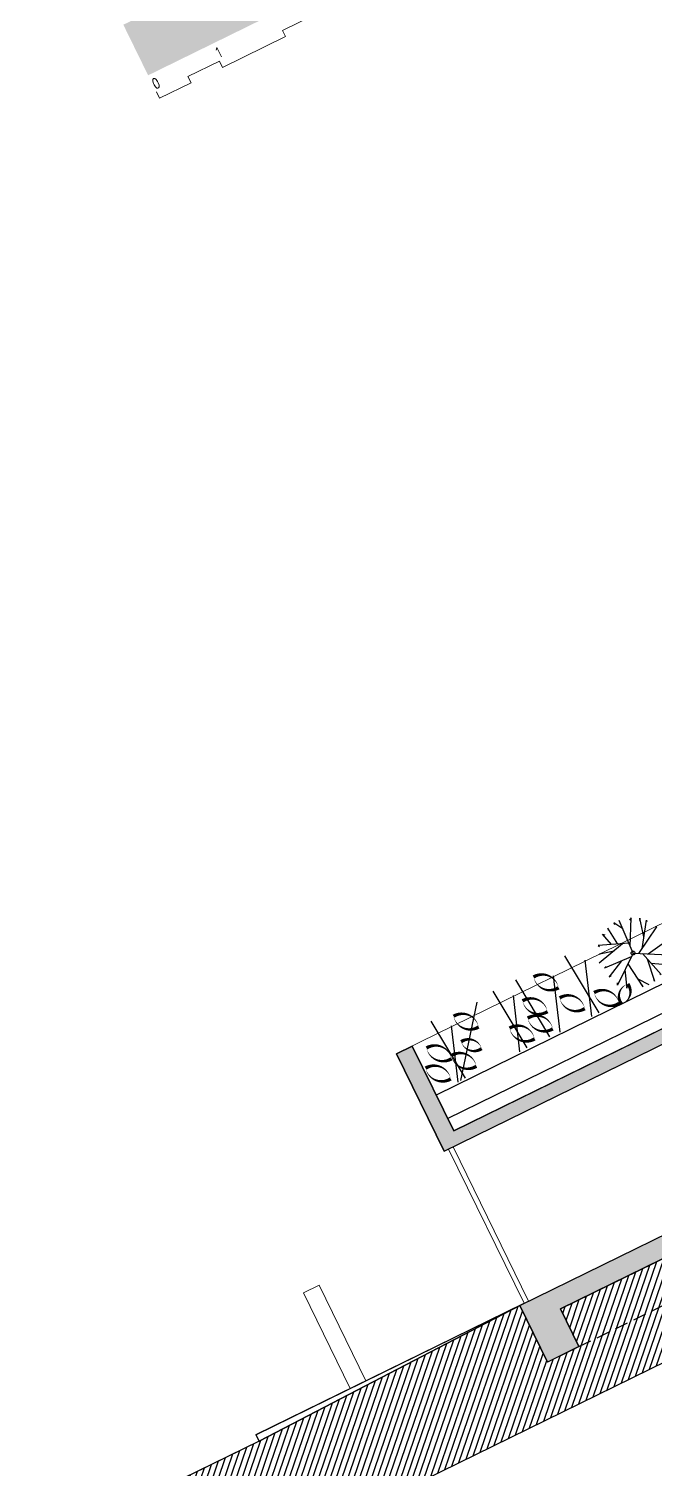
# Model space of a CAD drawing. Header units: millimetres. Extents: x 1754 to 2064, y 960 to 1845.
# Drawn here: x 2001.35 to 2010.28, y 1747.78 to 1768.32 of the extents above; entities that cross this region are included whole.
import ezdxf

# ---------------------------------------------------------------- set-up
doc = ezdxf.new("R2010")
doc.units = ezdxf.units.MM
doc.linetypes.add('DASHED', pattern=[19.05, 12.7, -6.35])
doc.layers.add('FLOATING-WINDOWS', color=2, linetype='Continuous', plot=False)
for name, color, linetype in [('koty', 3, 'Continuous'), ('okna', 4, 'Continuous'), ('SRAFA', 251, 'Continuous'), ('SRAFY', 3, 'Continuous'), ('T_stafaz', 7, 'Continuous'), ('zariz.predmety', 203, 'Continuous'), ('ZDIVO', 1, 'Continuous')]:
    doc.layers.add(name, color=color, linetype=linetype)
doc.styles.add('ROMANS', font='romans.shx', dxfattribs={"width": 0.7})

# ---------------------------------------------------------------- blocks, each defined once
blk = doc.blocks.new('STROMPUD03')
for p, q in [((-117, 65), (-227, 453)), ((-224, 454), (-211, 433)), ((-144, 162), (-100, 495)), ((-100, 495), (-101, 472)), ((102, 359), (-4, 500)), ((85, 494), (79, 466)), ((134, 104), (85, 494)), ((-444, 243), (-432, 232)), ((0, 0), (-443, 246)), ((-368, 361), (-338, 354)), ((-167, 240), (-360, 356)), ((0, 0), (401, 312)), ((211, 164), (300, 411)), ((300, 411), (279, 381)), ((401, 312), (385, 282)), ((-188, 105), (-510, 52)), ((-510, 52), (-478, 47)), ((-73, 40), (-470, -189)), ((-142, 0), (-381, -337)), ((0, 0), (-26, -508)), ((48, 38), (461, 11)), ((198, 28), (455, 155)), ((455, 155), (421, 150)), ((461, 11), (430, 0)), ((456, 150), (431, 145)), ((-467, -196), (-451, -197)), ((-242, -140), (-307, -403)), ((-5, -100), (-197, -464)), ((-8, -153), (400, -315)), ((78, -187), (500, -84)), ((231, -146), (439, -197)), ((439, -197), (404, -196)), ((-381, -337), (-376, -319)), ((-305, -404), (-288, -375)), ((-19, -376), (58, -508)), ((139, -211), (169, -477)), ((221, -244), (274, -435)), ((274, -435), (250, -411)), ((400, -315), (386, -296)), ((-197, -464), (-162, -444)), ((58, -508), (58, -484)), ((169, -477), (176, -452))]:
    blk.add_line(p, q)
blk.add_circle((0, 0), 27.7)

msp = doc.modelspace()

# ---------------------------------------------------------------- hatches: boundary and pattern name
at = {"layer": 'SRAFA'}
msp.add_hatch(color=256, dxfattribs=at).paths.add_polyline_path([(2003.051, 1767.656), (2027.889, 1779.832), (2027.601, 1780.419), (2024.289, 1778.796), (2024.223, 1778.93), (2016.612, 1775.199), (2016.599, 1775.18), (2016.577, 1775.175), (2016.574, 1775.181), (2002.697, 1768.378)])
at = {"layer": 'SRAFY'}
h = msp.add_hatch(dxfattribs=at)
h.set_pattern_fill('ANSI31', color=256, scale=0.025, style=0)
h.set_pattern_definition([(71.114994, (1938.08568, 1884.87143), (-0.07510225, 0.025691293), [])])
h.paths.add_polyline_path([(2001.347, 1746.554), (2002.022, 1745.178), (2026.834, 1757.342), (2026.094, 1758.852), (2022.248, 1756.966), (2022.534, 1756.383), (2022.085, 1756.163), (2021.821, 1756.701), (2018.072, 1754.864), (2018.336, 1754.325), (2017.887, 1754.105), (2017.535, 1754.823), (2014.952, 1753.557), (2015.436, 1752.569), (2014.989, 1752.35), (2014.725, 1752.889), (2008.938, 1750.052), (2009.202, 1749.513), (2008.753, 1749.293), (2008.357, 1750.101), (2004.634, 1748.165)])
for points in [[(2006.596, 1753.693), (2007.278, 1752.301), (2013.961, 1755.577), (2013.741, 1756.026), (2013.474, 1755.895), (2013.606, 1755.625), (2007.415, 1752.591), (2006.821, 1753.803)], [(2008.357, 1750.101), (2008.753, 1749.293), (2009.202, 1749.513), (2008.938, 1750.052), (2014.725, 1752.889), (2014.989, 1752.35), (2015.436, 1752.569), (2015.04, 1753.377)]]:
    msp.add_hatch(color=256, dxfattribs=at).paths.add_polyline_path(points)

# ---------------------------------------------------------------- linework, layer by layer
at = {"layer": 'FLOATING-WINDOWS'}
msp.add_lwpolyline([(2001.347, 1746.554), (2002.022, 1745.178), (2026.834, 1757.342), (2026.094, 1758.852)], dxfattribs=at)
msp.add_lwpolyline([(2001.347, 1746.554), (2002.022, 1745.178), (2026.834, 1757.342), (2026.094, 1758.852), (2022.248, 1756.966), (2022.534, 1756.383), (2022.085, 1756.163), (2021.821, 1756.701), (2018.072, 1754.864), (2018.336, 1754.325), (2017.887, 1754.105), (2017.535, 1754.823), (2014.952, 1753.557), (2015.436, 1752.569), (2014.989, 1752.35), (2014.725, 1752.889), (2008.938, 1750.052), (2009.202, 1749.513), (2008.753, 1749.293), (2008.357, 1750.101), (2004.634, 1748.165)], close=True, dxfattribs=at)
at = {"layer": 'okna', "linetype": 'Continuous', "lineweight": 0}
for p, q in [((2006.697, 1753.742), (2013.011, 1756.838)), ((2007.341, 1752.332), (2008.42, 1750.132)), ((2007.404, 1752.363), (2008.483, 1750.163)), ((2005.268, 1750.279), (2005.492, 1750.389)), ((2005.937, 1748.915), (2005.268, 1750.279)), ((2005.492, 1750.389), (2006.161, 1749.025))]:
    msp.add_line(p, q, dxfattribs=at)
at = {"layer": 'SRAFY', "linetype": 'Continuous', "lineweight": 0}
for p, q in [((2004.967, 1768.298), (2005.865, 1768.738)), ((2005.011, 1768.208), (2004.967, 1768.298)), ((2004.113, 1767.768), (2005.011, 1768.208)), ((2003.62, 1767.638), (2004.069, 1767.858)), ((2004.069, 1767.858), (2004.113, 1767.768)), ((2003.215, 1767.328), (2003.664, 1767.548)), ((2003.664, 1767.548), (2003.62, 1767.638)), ((2003.171, 1767.418), (2003.215, 1767.328))]:
    msp.add_line(p, q, dxfattribs=at)
at = {"layer": 'SRAFY'}
for p, q in [((2007.327, 1752.77), (2013.518, 1755.805)), ((2011.594, 1755.276), (2007.163, 1753.104)), ((2008.938, 1750.052), (2014.725, 1752.889)), ((2004.634, 1748.165), (2008.357, 1750.101)), ((2008.357, 1750.101), (2008.753, 1749.293)), ((2009.202, 1749.513), (2008.938, 1750.052)), ((2009.111, 1749.468), (2008.753, 1749.293)), ((2009.111, 1749.468), (2009.202, 1749.513))]:
    msp.add_line(p, q, dxfattribs=at)
at = {"layer": 'SRAFY', "linetype": 'DASHED', "ltscale": 0.015}
msp.add_line((2009.202, 1749.513), (2014.989, 1752.35), dxfattribs=at)
at = {"layer": 'SRAFY'}
msp.add_lwpolyline([(2006.596, 1753.693), (2007.278, 1752.301), (2013.961, 1755.577), (2013.741, 1756.026), (2013.474, 1755.895), (2013.606, 1755.625), (2007.415, 1752.591), (2006.821, 1753.803)], close=True, dxfattribs=at)
at = {"layer": 'T_stafaz'}
for p, q in [((2009.489, 1754.279), (2009.002, 1755.092)), ((2009.385, 1754.225), (2009.292, 1755.028)), ((2008.788, 1753.936), (2008.301, 1754.748)), ((2008.931, 1754.002), (2008.838, 1754.805)), ((2008.463, 1753.776), (2007.975, 1754.588)), ((2008.359, 1753.722), (2008.265, 1754.525)), ((2007.517, 1753.309), (2007.748, 1754.43)), ((2007.581, 1753.344), (2007.093, 1754.156)), ((2007.477, 1753.289), (2007.383, 1754.092))]:
    msp.add_line(p, q, dxfattribs=at)
for points in [[(2009.284, 1754.337, 0, 0, 0.520567), (2009.284, 1754.337, 0, 0.05, 0.520567), (2008.926, 1754.49, 0, 0.05, 0.520567), (2009.284, 1754.337, 0.05, 0.05, 0)], [(2009.776, 1754.412, 0, 0, 0.520567), (2009.776, 1754.412, 0, 0.05, 0.520567), (2009.418, 1754.565, 0, 0.05, 0.520567), (2009.776, 1754.412, 0.05, 0.05, 0)], [(2008.568, 1753.905, 0, 0, 0.520567), (2008.568, 1753.905, 0, 0.05, 0.520567), (2008.21, 1754.058, 0, 0.05, 0.520567), (2008.568, 1753.905, 0.05, 0.05, 0)], [(2008.827, 1754.048, 0, 0, 0.520567), (2008.827, 1754.048, 0, 0.05, 0.520567), (2008.47, 1754.201, 0, 0.05, 0.520567), (2008.827, 1754.048, 0.05, 0.05, 0)], [(2007.737, 1753.514, 0, 0, 0.520567), (2007.737, 1753.514, 0, 0.05, 0.520567), (2007.379, 1753.667, 0, 0.05, 0.520567), (2007.737, 1753.514, 0.05, 0.05, 0)], [(2007.371, 1753.334, 0, 0, 0.520567), (2007.371, 1753.334, 0, 0.05, 0.520567), (2007.013, 1753.487, 0, 0.05, 0.520567), (2007.371, 1753.334, 0.05, 0.05, 0)]]:
    msp.add_lwpolyline(points, format="xyseb", close=True, dxfattribs=at)
at = {"layer": 'zariz.predmety', "color": 253, "linetype": 'Continuous', "ltscale": 0.001}
for points in [[(2008.554, 1754.788, 0, 0, 0.520567), (2008.554, 1754.788, 0, 0.05, 0.520567), (2008.911, 1754.635, 0, 0.05, 0.520567), (2008.554, 1754.788, 0.05, 0.05, 0)], [(2009.899, 1754.688, 0, 0, 0.520567), (2009.899, 1754.688, 0, 0.05, 0.520567), (2009.81, 1754.403, 0, 0.05, 0.520567), (2009.899, 1754.688, 0.05, 0.05, 0)], [(2008.753, 1754.294, 0, 0, 0.520567), (2008.753, 1754.294, 0, 0.05, 0.520567), (2008.396, 1754.447, 0, 0.05, 0.520567), (2008.753, 1754.294, 0.05, 0.05, 0)], [(2007.412, 1754.228, 0, 0, 0.520567), (2007.412, 1754.228, 0, 0.05, 0.520567), (2007.769, 1754.075, 0, 0.05, 0.520567), (2007.412, 1754.228, 0.05, 0.05, 0)], [(2007.52, 1753.864, 0, 0, 0.520567), (2007.52, 1753.864, 0, 0.05, 0.50548), (2007.812, 1753.766, 0, 0.05, 0.50548), (2007.52, 1753.864, 0.05, 0.05, 0)], [(2007.383, 1753.622, 0, 0, 0.520567), (2007.383, 1753.622, 0, 0.05, 0.520567), (2007.026, 1753.775, 0, 0.05, 0.520567), (2007.383, 1753.622, 0.05, 0.05, 0)]]:
    msp.add_lwpolyline(points, format="xyseb", close=True, dxfattribs=at)
at = {"layer": 'ZDIVO'}
for p, q in [((2007.278, 1752.301), (2013.961, 1755.577)), ((2007.415, 1752.591), (2013.606, 1755.625)), ((2006.596, 1753.693), (2006.821, 1753.803)), ((2007.278, 1752.301), (2006.596, 1753.693)), ((2006.821, 1753.803), (2007.415, 1752.591)), ((2008.357, 1750.101), (2015.04, 1753.377)), ((2004.59, 1748.254), (2008.42, 1750.132)), ((2008.357, 1750.101), (2004.59, 1748.254)), ((2004.634, 1748.165), (2001.347, 1746.554)), ((2004.59, 1748.254), (2004.634, 1748.165))]:
    msp.add_line(p, q, dxfattribs=at)

# ---------------------------------------------------------------- block references
at = {"layer": 'T_stafaz', "xscale": 0.001000000047246285, "yscale": 0.001000000163912773, "zscale": 0.001, "rotation": 206.1149935223949}
msp.add_blockref('STROMPUD03', (2009.974, 1755.129), dxfattribs=at)

# ---------------------------------------------------------------- texts
at = {"layer": 'koty', "linetype": 'Continuous', "lineweight": 0, "char_height": 0.15, "width": 1.66419, "attachment_point": 1, "rotation": 26.115, "style": 'ROMANS'}
for s, insert in [('1', (2003.987, 1768.031)), ('0', (2003.089, 1767.591))]:
    msp.add_mtext(s, dxfattribs=dict(at, insert=insert))

doc.saveas('drawing.dxf')
